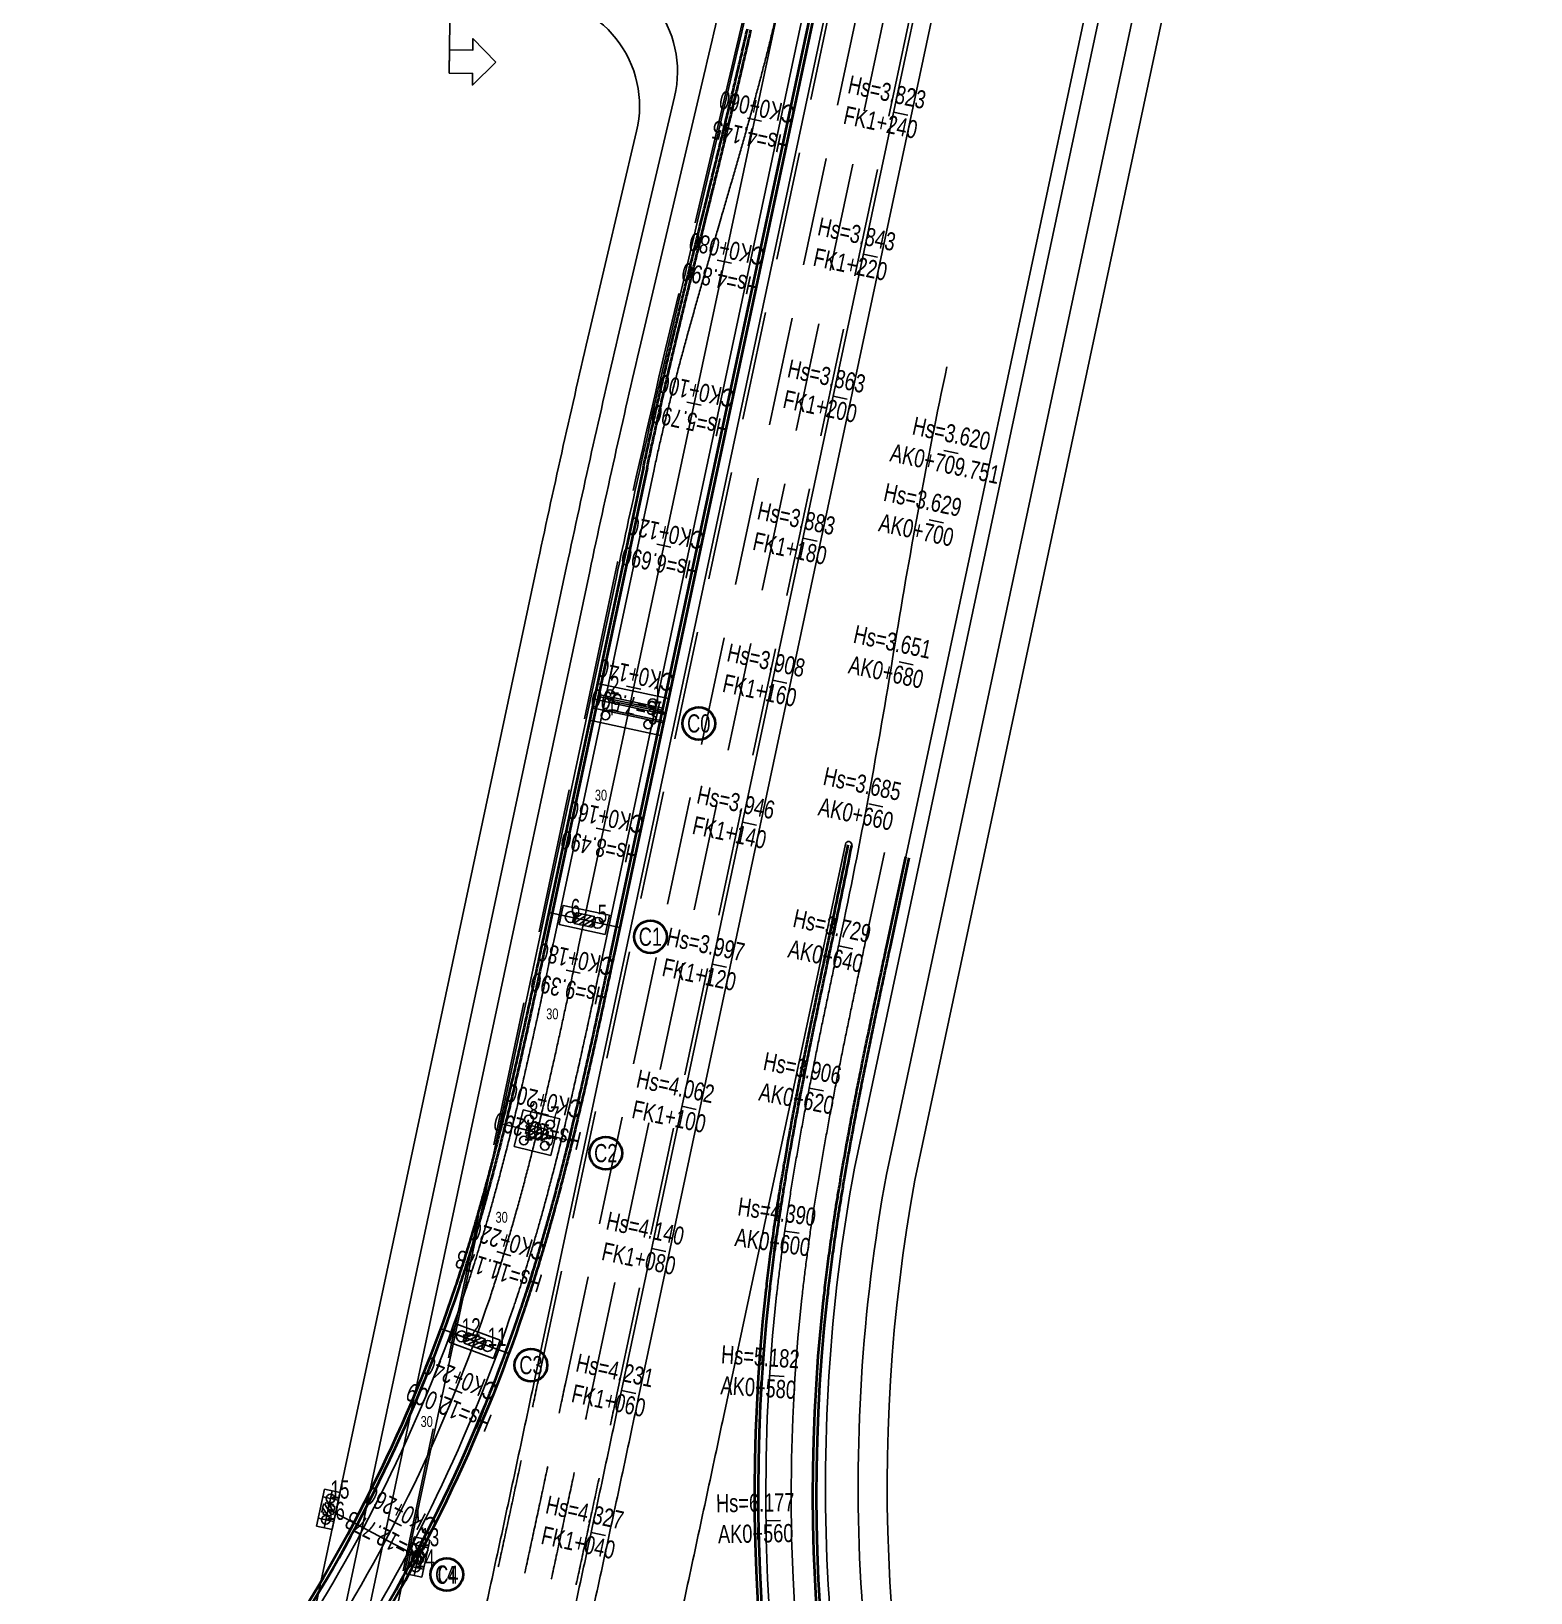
# Model space of a CAD drawing. Extents: x 0 to 558779, y 0 to 2762081.
# Drawn here: x 517149.8 to 517356.3, y 2758129.3 to 2758344.4 of the extents above; entities that cross this region are included whole.
import ezdxf
from ezdxf.enums import TextEntityAlignment as Align

# ---------------------------------------------------------------- set-up
doc = ezdxf.new("R2010")
doc.units = 0
doc.header["$LTSCALE"] = 20
for name, pattern in [('CENTER', [2, 1.25, -0.25, 0.25, -0.25]), ('DASHED', [19.05, 12.7, -6.35]), ('HIDDEN', [0.375, 0.25, -0.125])]:
    doc.linetypes.add(name, pattern=pattern)
for name, color, linetype in [('B-标线', 8, 'Continuous'), ('DL-互通边线', 75, 'Continuous'), ('DL-非机动车道边线', 6, 'Continuous'), ('L-辅路绿化带', 3, 'Continuous'), ('QL-分孔线', 4, 'Continuous'), ('QL-墩号', 6, 'Continuous'), ('QL-桥墩', 191, 'Continuous'), ('QL-桥跨数值', 6, 'Continuous'), ('XW_A-20220915', 7, 'Continuous'), ('XW_C-20220918', 7, 'Continuous'), ('XW_丰海路', 7, 'Continuous'), ('分界线', 11, 'Continuous'), ('桩号-A', 7, 'Continuous'), ('桩号-丰海路', 7, 'Continuous'), ('设计高-A', 7, 'Continuous'), ('设计高-丰海路', 7, 'Continuous'), ('设计高-地面高-A', 7, 'Continuous'), ('设计高-地面高-C-20220918', 7, 'Continuous'), ('设计高-地面高-丰海路', 7, 'Continuous'), ('道路边线', 22, 'Continuous')]:
    doc.layers.add(name, color=color, linetype=linetype)
doc.layers.add('坐标标注', color=6, linetype='Continuous', plot=False)
doc.styles.add('FS', font='仿宋_GB2312.ttf', dxfattribs={"width": 0.75})
doc.styles.get("Standard").update_dxf_attribs({"font": 'fsdb_e.shx', "width": 0.7, "bigfont": 'hzdx.shx'})
pattern_1 = [(0, (0, 0), (0, 6.985), [5.08, -1.905]), (90, (0, 0), (-6.985, 4e-16), [5.08, -1.905])]
pattern_2 = [(0, (0, 2e-10), (0, 6.985), [5.08, -1.905]), (90, (0, 2e-10), (-6.985, 4e-16), [5.08, -1.905])]

# ---------------------------------------------------------------- blocks, each defined once
blk = doc.blocks.new('(10-2)10m花瓶墩双排桩4根1.2')
h = blk.add_hatch()
h.set_pattern_fill('ANGLE', color=256)
h.set_pattern_definition(pattern_1)
h.paths.add_polyline_path([(-1.5, -0.5), (-1.5, 0.5), (-1.25, 0.5), (-1.25, 0.75), (1.25, 0.75), (1.25, 0.5), (1.5, 0.5), (1.5, -0.5), (1.25, -0.5), (1.25, -0.75), (-1.25, -0.75), (-1.25, -0.5)])
h = blk.add_hatch()
h.set_pattern_fill('ANGLE', color=256)
h.set_pattern_definition(pattern_1)
h.paths.add_polyline_path([(-1.5, -0.5), (-1.5, 0.5), (-1.25, 0.5), (-1.25, 0.75), (1.25, 0.75), (1.25, 0.5), (1.5, 0.5), (1.5, -0.5), (1.25, -0.5), (1.25, -0.75), (-1.25, -0.75), (-1.25, -0.5)])
h = blk.add_hatch()
h.set_pattern_fill('ANSI31', color=3, scale=0.15)
h.paths.add_polyline_path([(-1.5, -0.5), (-1.5, 0.5), (-1.25, 0.5), (-1.25, 0.75), (1.25, 0.75), (1.25, 0.5), (1.5, 0.5), (1.5, -0.5), (1.25, -0.5), (1.25, -0.75), (-1.25, -0.75), (-1.25, -0.5)])
at = {"layer": 'QL-桥墩', "color": 1}
for p, q in [((-2.6, 2.6), (2.6, 2.6)), ((-2.6, 2.6), (-2.6, -2.6)), ((2.6, 2.6), (2.6, -2.6)), ((-2.6, -2.6), (2.6, -2.6))]:
    blk.add_line(p, q, dxfattribs=at)
at = {"layer": 'QL-桥墩', "color": 3, "linetype": 'CENTER'}
for p, q in [((0, 2.6), (0, -2.6)), ((-2.6, 0), (2.6, 0))]:
    blk.add_line(p, q, dxfattribs=at)
at = {"layer": 'QL-桥墩', "color": 1, "ltscale": 0.1}
blk.add_lwpolyline([(-1.5, -0.5), (-1.5, 0.5), (-1.25, 0.5), (-1.25, 0.75), (1.25, 0.75), (1.25, 0.5), (1.5, 0.5), (1.5, -0.5), (1.25, -0.5), (1.25, -0.75), (-1.25, -0.75), (-1.25, -0.5)], close=True, dxfattribs=at)
at = {"layer": 'QL-桥墩', "color": 3, "ltscale": 0.1}
for centre in [(-1.5, 1.5), (1.5, 1.5), (-1.5, -1.5), (1.5, -1.5)]:
    blk.add_circle(centre, 0.6, dxfattribs=at)
blk = doc.blocks.new('(10-1)10m花瓶墩单排桩2根1.5')
h = blk.add_hatch()
h.set_pattern_fill('ANGLE', color=256)
h.set_pattern_definition(pattern_2)
h.paths.add_polyline_path([(-1.5, -0.5), (-1.5, 0.5), (-1.25, 0.5), (-1.25, 0.75), (1.25, 0.75), (1.25, 0.5), (1.5, 0.5), (1.5, -0.5), (1.25, -0.5), (1.25, -0.75), (-1.25, -0.75), (-1.25, -0.5)])
h = blk.add_hatch()
h.set_pattern_fill('ANGLE', color=256)
h.set_pattern_definition(pattern_2)
h.paths.add_polyline_path([(-1.5, -0.5), (-1.5, 0.5), (-1.25, 0.5), (-1.25, 0.75), (1.25, 0.75), (1.25, 0.5), (1.5, 0.5), (1.5, -0.5), (1.25, -0.5), (1.25, -0.75), (-1.25, -0.75), (-1.25, -0.5)])
h = blk.add_hatch()
h.set_pattern_fill('ANSI31', color=3, scale=0.15)
h.paths.add_polyline_path([(-1.5, -0.5), (-1.5, 0.5), (-1.25, 0.5), (-1.25, 0.75), (1.25, 0.75), (1.25, 0.5), (1.5, 0.5), (1.5, -0.5), (1.25, -0.5), (1.25, -0.75), (-1.25, -0.75), (-1.25, -0.5)])
at = {"layer": 'QL-桥墩', "color": 1}
for p, q in [((-3.25, -1.35), (-3.25, 1.35)), ((-3.25, 1.35), (3.25, 1.35)), ((3.25, 1.35), (3.25, -1.35)), ((3.25, -1.35), (-3.25, -1.35))]:
    blk.add_line(p, q, dxfattribs=at)
at = {"layer": 'QL-桥墩', "color": 3, "linetype": 'CENTER'}
for p, q in [((3.25, 0), (-3.25, 0)), ((0, -1.35), (0, 1.35))]:
    blk.add_line(p, q, dxfattribs=at)
at = {"layer": 'QL-桥墩', "color": 1}
blk.add_lwpolyline([(-1.5, -0.5), (-1.5, 0.5), (-1.25, 0.5), (-1.25, 0.75), (1.25, 0.75), (1.25, 0.5), (1.5, 0.5), (1.5, -0.5), (1.25, -0.5), (1.25, -0.75), (-1.25, -0.75), (-1.25, -0.5)], close=True, dxfattribs=at)
at = {"layer": 'QL-桥墩', "color": 3}
for centre in [(-1.9, 0), (1.9, 0)]:
    blk.add_circle(centre, 0.75, dxfattribs=at)
blk = doc.blocks.new('(M2)单个柱式门架墩，2根桩1.2')
h = blk.add_hatch()
h.set_pattern_fill('ANSI31', color=3, scale=0.15)
h.set_pattern_definition([(45, (-0.45, 2e-10), (-0.33676, 0.33676), [])])
h.paths.add_polyline_path([(-0.8, -0.55), (-0.8, 0.55), (-0.55, 0.55), (-0.55, 0.8), (0.55, 0.8), (0.55, 0.55), (0.8, 0.55), (0.8, -0.55), (0.55, -0.55), (0.55, -0.8), (-0.55, -0.8), (-0.55, -0.55)])
at = {"layer": 'QL-桥墩', "color": 1}
for p, q in [((-2.6, 1.1), (-2.6, -1.1)), ((-2.6, 1.1), (2.6, 1.1)), ((2.6, 1.1), (2.6, -1.1)), ((-2.6, -1.1), (2.6, -1.1))]:
    blk.add_line(p, q, dxfattribs=at)
at = {"layer": 'QL-桥墩', "color": 3, "linetype": 'CENTER'}
for p, q in [((-2.6, 0), (2.6, 0)), ((-1.5, 1.1), (-1.5, -1.1)), ((1.5, 1.1), (1.5, -1.1))]:
    blk.add_line(p, q, dxfattribs=at)
at = {"layer": 'QL-桥墩', "color": 1, "ltscale": 0.1}
blk.add_lwpolyline([(-0.8, -0.55), (-0.8, 0.55), (-0.55, 0.55), (-0.55, 0.8), (0.55, 0.8), (0.55, 0.55), (0.8, 0.55), (0.8, -0.55), (0.55, -0.55), (0.55, -0.8), (-0.55, -0.8), (-0.55, -0.55)], close=True, dxfattribs=at)
at = {"layer": 'QL-桥墩', "color": 3}
for centre in [(-1.5, 0), (1.5, 0)]:
    blk.add_circle(centre, 0.6, dxfattribs=at)
blk = doc.blocks.new('10米薄壁台')
at = {"layer": 'QL-桥墩', "color": 1}
for p, q in [((-2.25, 5), (-2.25, -5)), ((-2.25, 5), (2.95, 5)), ((2.95, 5), (2.95, -5)), ((-2.25, -5), (2.95, -5))]:
    blk.add_line(p, q, dxfattribs=at)
at = {"layer": 'QL-桥墩', "color": 3}
for p, q in [((-2.25, 4.5), (-0.5, 4.5)), ((-0.8, 4.5), (-0.8, -4.5)), ((-0.5, 4.5), (-0.5, -4.5)), ((0, 5), (0, -5)), ((1.2, 5), (1.2, -5)), ((-2.25, -4.5), (-0.5, -4.5))]:
    blk.add_line(p, q, dxfattribs=at)
at = {"layer": 'QL-桥墩'}
blk.add_line((-0.5, 5), (1.2, 5), dxfattribs=at)
at = {"layer": 'QL-桥墩', "color": 3, "linetype": 'DASHED', "ltscale": 0.03}
for p, q in [((-0.25, 5), (-0.25, -5)), ((0.95, 5), (0.95, -5))]:
    blk.add_line(p, q, dxfattribs=at)
at = {"layer": 'QL-桥墩', "color": 3}
for centre in [(-1.15, 3), (1.85, 3), (-1.15, -3), (1.85, -3)]:
    blk.add_circle(centre, 0.6, dxfattribs=at)

msp = doc.modelspace()

# ---------------------------------------------------------------- linework, layer by layer
at = {"layer": 'B-标线', "linetype": 'HIDDEN', "ltscale": 3}
for p, q in [((517219.692, 2758158.911), (517314.51, 2758604.616)), ((517223.36, 2758158.131), (517318.178, 2758603.835)), ((517227.027, 2758157.351), (517321.846, 2758603.055)), ((517230.451, 2758156.622), (517325.269, 2758602.327))]:
    msp.add_line(p, q, dxfattribs=at)
at = {"layer": 'B-标线', "linetype": 'Continuous', "ltscale": 4}
for p, q in [((517242.419, 2758338.281), (517233.75, 2758301.429)), ((517226.707, 2758269.985), (517189.75, 2758096.261)), ((517264.637, 2758218.8), (517267.29, 2758231.269))]:
    msp.add_line(p, q, dxfattribs=at)
at = {"layer": 'B-标线', "linetype": 'HIDDEN', "ltscale": 4}
for p, q in [((517245.826, 2758337.479), (517237.157, 2758300.628)), ((517230.131, 2758269.256), (517187.335, 2758068.088))]:
    msp.add_line(p, q, dxfattribs=at)
at = {"layer": 'B-标线', "linetype": 'Continuous', "ltscale": 4, "flags": 128}
for points in [[(517261.149, 2758370.606), (517228.594, 2758217.576, -0.0000877), (517228.015, 2758214.859, -0.000263), (517227.434, 2758212.138, -0.0004384), (517226.849, 2758209.417, -0.0006138), (517226.257, 2758206.694, -0.0007891), (517225.657, 2758203.97, -0.0009645), (517225.048, 2758201.246, -0.0011399), (517224.426, 2758198.523, -0.0013152), (517223.79, 2758195.8, -0.0014906), (517223.138, 2758193.078, -0.0015783), (517222.503, 2758190.494, -0.0015783), (517221.908, 2758188.139, -0.0015783), (517221.343, 2758185.96, -0.0015783), (517220.801, 2758183.924, -0.0015783), (517220.278, 2758182.007, -0.0015783), (517219.77, 2758180.191, -0.0015783), (517219.275, 2758178.461, -0.0015783), (517218.789, 2758176.808, -0.0015783), (517218.313, 2758175.221, -0.0015783), (517217.844, 2758173.694, -0.0015783), (517217.382, 2758172.221, -0.0015783), (517216.924, 2758170.797, -0.0015783), (517216.472, 2758169.418, -0.0007891), (517216.248, 2758168.744, -0.1266665), (517155.614, 2758075.229, -0.0007891)], [(517252.244, 2758345.919, -0.001713), (517251.775, 2758343.974, -0.00159), (517251.293, 2758342.032, -0.0014671), (517250.8, 2758340.092, -0.0013442), (517250.295, 2758338.154, -0.0012214), (517249.78, 2758336.219, -0.0010987), (517249.256, 2758334.286, -0.0009762), (517248.724, 2758332.354, -0.0008538), (517248.184, 2758330.424, -0.0007315), (517247.639, 2758328.496, -0.0006094), (517247.088, 2758326.568, -0.0004873), (517246.533, 2758324.642, -0.0003654), (517245.974, 2758322.716, -0.0002436), (517245.413, 2758320.79, -0.0001218), (517244.851, 2758318.865), (517244.288, 2758316.94, 0.0001218), (517243.726, 2758315.015, 0.0002436), (517243.165, 2758313.089, 0.0003654), (517242.606, 2758311.164, 0.0004873), (517242.051, 2758309.237, 0.0006094), (517241.5, 2758307.309, 0.0007315), (517240.954, 2758305.381, 0.0008538), (517240.415, 2758303.451, 0.0009762), (517239.883, 2758301.519, 0.0010987), (517239.359, 2758299.586, 0.0012214), (517238.844, 2758297.651, 0.0013442), (517238.339, 2758295.713, 0.0014671), (517237.845, 2758293.774, 0.00159), (517237.363, 2758291.831, 0.001713), (517236.894, 2758289.886, 0.001836), (517236.439, 2758287.938, 0.0019589), (517235.999, 2758285.987, 0.0020816), (517235.575, 2758284.033)], [(517235.575, 2758284.033), (517221.747, 2758219.033, -0.0000877), (517221.169, 2758216.317, -0.000263), (517220.589, 2758213.604, -0.0004384), (517220.007, 2758210.895, -0.0006138), (517219.419, 2758208.188, -0.0007891), (517218.824, 2758205.486, -0.0009645), (517218.22, 2758202.789, -0.0011399), (517217.605, 2758200.096, -0.0013152), (517216.978, 2758197.409, -0.0014906), (517216.336, 2758194.728, -0.0015783), (517215.711, 2758192.187, -0.0015783), (517215.127, 2758189.875, -0.0015783), (517214.573, 2758187.739, -0.0015783), (517214.042, 2758185.746, -0.0015783), (517213.531, 2758183.872, -0.0015783), (517213.035, 2758182.098, -0.0015783), (517212.551, 2758180.411, -0.0015783), (517212.079, 2758178.799, -0.0015783), (517211.615, 2758177.255, -0.0015783), (517211.159, 2758175.77, -0.0015783), (517210.71, 2758174.34, -0.0015783), (517210.266, 2758172.958, -0.0015783), (517209.828, 2758171.621, -0.0007891), (517209.61, 2758170.968, -0.1266665), (517150.875, 2758080.382, -0.0007891)], [(517255.928, 2758169.943, -0.0003261), (517255.964, 2758170.262, -0.0021529), (517256.215, 2758172.434, -0.0020724), (517256.487, 2758174.624, -0.0019724), (517256.778, 2758176.813, -0.0018724), (517257.085, 2758179.002, -0.0017724), (517257.408, 2758181.189, -0.0016724), (517257.747, 2758183.376, -0.0015724), (517258.1, 2758185.562, -0.0014724), (517258.466, 2758187.746, -0.0013724), (517258.846, 2758189.931, -0.0012724), (517259.237, 2758192.114, -0.0011724), (517259.639, 2758194.297, -0.0010724), (517260.051, 2758196.48, -0.0009724), (517260.472, 2758198.662, -0.0008724), (517260.902, 2758200.844, -0.0007724), (517261.339, 2758203.026, -0.0006724), (517261.782, 2758205.208, -0.0005724), (517262.231, 2758207.39, -0.0004724), (517262.686, 2758209.573, -0.0003724), (517263.144, 2758211.756, -0.0002724), (517263.605, 2758213.94, -0.0001724), (517264.068, 2758216.125, -0.0000724), (517264.533, 2758218.311), (517264.637, 2758218.8)]]:
    msp.add_lwpolyline(points, format="xyb", dxfattribs=at)
at = {"layer": 'B-标线', "linetype": 'HIDDEN', "ltscale": 3, "flags": 128}
for points in [[(517209.217, 2758110.899, 0.000636), (517210.129, 2758114.903, 0.000759), (517211.346, 2758120.319, 0.000659), (517212.55, 2758125.742, 0.000559), (517213.741, 2758131.173, 0.000459), (517214.922, 2758136.611, 0.000359), (517216.095, 2758142.055, 0.000259), (517217.262, 2758147.506, 0.000159), (517218.425, 2758152.961, 0.000059), (517219.588, 2758158.422), (517219.692, 2758158.911)], [(517212.872, 2758110.062, 0.000636), (517213.786, 2758114.075, 0.000759), (517215.006, 2758119.502, 0.000659), (517216.212, 2758124.935, 0.000559), (517217.405, 2758130.374, 0.000459), (517218.587, 2758135.819, 0.000359), (517219.761, 2758141.268, 0.000259), (517220.929, 2758146.722, 0.000159), (517222.093, 2758152.18, 0.000059), (517223.255, 2758157.642), (517223.36, 2758158.131)], [(517216.528, 2758109.224, 0.000636), (517217.444, 2758113.247, 0.000759), (517218.666, 2758118.685, 0.000659), (517219.874, 2758124.128, 0.000559), (517221.068, 2758129.575, 0.000459), (517222.252, 2758135.026, 0.000359), (517223.427, 2758140.481, 0.000259), (517224.596, 2758145.939, 0.000159), (517225.761, 2758151.399, 0.000059), (517226.923, 2758156.862), (517227.027, 2758157.351)], [(517219.939, 2758108.443, 0.000636), (517220.857, 2758112.474, 0.000759), (517222.082, 2758117.922, 0.000659), (517223.292, 2758123.374, 0.000559), (517224.488, 2758128.829, 0.000459), (517225.673, 2758134.287, 0.000359), (517226.849, 2758139.746, 0.000259), (517228.019, 2758145.208, 0.000159), (517229.184, 2758150.67, 0.000059), (517230.347, 2758156.133), (517230.451, 2758156.622)]]:
    msp.add_lwpolyline(points, format="xyb", dxfattribs=at)
at = {"layer": 'B-标线', "linetype": 'Continuous', "ltscale": 4}
for centre, radius, start, end in [((515785.927, 2758680.911), 1496.25, 346.762245, 347.990058), ((518697.543, 2757957.082), 1503.75, 166.762245, 167.990058), ((517500.949, 2758142.977), 246.5, 173.71964, 253.57776)]:
    msp.add_arc(centre, radius, start, end, dxfattribs=at)
at = {"layer": 'B-标线', "linetype": 'HIDDEN', "ltscale": 4}
for centre, radius, start, end in [((515785.927, 2758680.911), 1499.75, 346.762245, 347.990058), ((518697.543, 2757957.082), 1500.25, 166.762245, 167.990058)]:
    msp.add_arc(centre, radius, start, end, dxfattribs=at)
at = {"layer": 'DL-互通边线', "lineweight": 35, "flags": 128}
for points in [[(517262.127, 2758370.398), (517229.572, 2758217.368, -0.0000877), (517228.993, 2758214.65, -0.000263), (517228.412, 2758211.929, -0.0004384), (517227.826, 2758209.206, -0.0006138), (517227.234, 2758206.48, -0.0007891), (517226.634, 2758203.754, -0.0009645), (517226.023, 2758201.026, -0.0011399), (517225.4, 2758198.298, -0.0013152), (517224.763, 2758195.57, -0.0014906), (517224.11, 2758192.842, -0.0015783), (517223.473, 2758190.253, -0.0015783), (517222.877, 2758187.891, -0.0015783), (517222.31, 2758185.706, -0.0015783), (517221.767, 2758183.664, -0.0015783), (517221.242, 2758181.741, -0.0015783), (517220.732, 2758179.919, -0.0015783), (517220.235, 2758178.183, -0.0015783), (517219.748, 2758176.523, -0.0015783), (517219.27, 2758174.93, -0.0015783), (517218.799, 2758173.397, -0.0015783), (517218.335, 2758171.919, -0.0015783), (517217.876, 2758170.489, -0.0015783), (517217.421, 2758169.104, -0.0007891), (517217.196, 2758168.427, -0.1266665), (517156.291, 2758074.493, -0.0007891)], [(517262.616, 2758370.294), (517230.061, 2758217.264, -0.0000877), (517229.482, 2758214.546, -0.000263), (517228.901, 2758211.824, -0.0004384), (517228.315, 2758209.1, -0.0006138), (517227.723, 2758206.374, -0.0007891), (517227.122, 2758203.645, -0.0009645), (517226.511, 2758200.916, -0.0011399), (517225.887, 2758198.186, -0.0013152), (517225.25, 2758195.455, -0.0014906), (517224.596, 2758192.725, -0.0015783), (517223.959, 2758190.132, -0.0015783), (517223.361, 2758187.767, -0.0015783), (517222.794, 2758185.579, -0.0015783), (517222.25, 2758183.534, -0.0015783), (517221.724, 2758181.608, -0.0015783), (517221.213, 2758179.782, -0.0015783), (517220.715, 2758178.044, -0.0015783), (517220.227, 2758176.381, -0.0015783), (517219.748, 2758174.785, -0.0015783), (517219.277, 2758173.249, -0.0015783), (517218.811, 2758171.767, -0.0015783), (517218.351, 2758170.334, -0.0015783), (517217.896, 2758168.946, -0.0007891), (517217.67, 2758168.268, -0.1266665), (517156.629, 2758074.125, -0.0007891)], [(517234.108, 2758284.345, -0.0008921), (517234.528, 2758286.302, -0.0008396), (517234.954, 2758288.258, -0.0007871), (517235.388, 2758290.212, -0.0007346), (517235.827, 2758292.165, -0.0006821), (517236.271, 2758294.116, -0.0006296), (517236.721, 2758296.067, -0.000577), (517237.176, 2758298.016, -0.0005245), (517237.634, 2758299.964, -0.000472), (517238.097, 2758301.912, -0.0004196), (517238.563, 2758303.858, -0.0003671), (517239.032, 2758305.804, -0.0003146), (517239.504, 2758307.749, -0.0002622), (517239.978, 2758309.693, -0.0002097), (517240.454, 2758311.637, -0.0001573), (517240.931, 2758313.581, -0.0001049), (517241.409, 2758315.524, -0.0000524), (517241.888, 2758317.467), (517242.367, 2758319.41, 0.0000524), (517242.846, 2758321.353, 0.0001049), (517243.324, 2758323.295, 0.0001573), (517243.801, 2758325.238, 0.0002097), (517244.277, 2758327.182, 0.0002622), (517244.751, 2758329.125, 0.0003146), (517245.222, 2758331.069, 0.0003671), (517245.691, 2758333.013, 0.0004196), (517246.157, 2758334.958, 0.000472), (517246.619, 2758336.903, 0.0005245), (517247.077, 2758338.85, 0.000577), (517247.531, 2758340.797, 0.0006296), (517247.98, 2758342.744, 0.0006821), (517248.424, 2758344.693, 0.0007346)], [(517234.597, 2758284.241, -0.0008921), (517235.016, 2758286.196, -0.0008396), (517235.443, 2758288.15, -0.0007871), (517235.876, 2758290.103, -0.0007346), (517236.314, 2758292.054, -0.0006821), (517236.759, 2758294.005, -0.0006296), (517237.208, 2758295.954, -0.000577), (517237.662, 2758297.902, -0.0005245), (517238.121, 2758299.849, -0.000472), (517238.583, 2758301.796, -0.0004196), (517239.049, 2758303.741, -0.0003671), (517239.518, 2758305.686, -0.0003146), (517239.99, 2758307.631, -0.0002622), (517240.464, 2758309.575, -0.0002097), (517240.939, 2758311.518, -0.0001573), (517241.417, 2758313.461, -0.0001049), (517241.895, 2758315.404, -0.0000524), (517242.374, 2758317.347), (517242.853, 2758319.29, 0.0000524), (517243.331, 2758321.233, 0.0001049), (517243.81, 2758323.176, 0.0001573), (517244.287, 2758325.119, 0.0002097), (517244.763, 2758327.063, 0.0002622), (517245.236, 2758329.007, 0.0003146), (517245.708, 2758330.951, 0.0003671), (517246.177, 2758332.896, 0.0004196), (517246.643, 2758334.842, 0.000472), (517247.105, 2758336.788, 0.0005245), (517247.564, 2758338.735, 0.000577), (517248.018, 2758340.684, 0.0006296), (517248.467, 2758342.633, 0.0006821), (517248.912, 2758344.583, 0.0007346)], [(517234.108, 2758284.345), (517220.28, 2758219.345, -0.0000877), (517219.702, 2758216.63, -0.000263), (517219.123, 2758213.918, -0.0004384), (517218.54, 2758211.211, -0.0006138), (517217.953, 2758208.509, -0.0007891), (517217.359, 2758205.811, -0.0009645), (517216.757, 2758203.12, -0.0011399), (517216.143, 2758200.434, -0.0013152), (517215.518, 2758197.754, -0.0014906), (517214.878, 2758195.082, -0.0015783), (517214.255, 2758192.55, -0.0015783), (517213.673, 2758190.247, -0.0015783), (517213.122, 2758188.12, -0.0015783), (517212.594, 2758186.136, -0.0015783), (517212.085, 2758184.271, -0.0015783), (517211.591, 2758182.506, -0.0015783), (517211.111, 2758180.828, -0.0015783), (517210.641, 2758179.226, -0.0015783), (517210.18, 2758177.691, -0.0015783), (517209.727, 2758176.215, -0.0015783), (517209.28, 2758174.794, -0.0015783), (517208.839, 2758173.421, -0.0015783), (517208.404, 2758172.093, -0.0007891), (517208.188, 2758171.444, -0.1266665), (517149.86, 2758081.486, -0.0007891)], [(517234.597, 2758284.241), (517220.769, 2758219.241, -0.0000877), (517220.191, 2758216.525, -0.000263), (517219.611, 2758213.814, -0.0004384), (517219.029, 2758211.106, -0.0006138), (517218.442, 2758208.402, -0.0007891), (517217.847, 2758205.703, -0.0009645), (517217.244, 2758203.009, -0.0011399), (517216.631, 2758200.321, -0.0013152), (517216.004, 2758197.639, -0.0014906), (517215.364, 2758194.964, -0.0015783), (517214.741, 2758192.429, -0.0015783), (517214.158, 2758190.123, -0.0015783), (517213.605, 2758187.993, -0.0015783), (517213.077, 2758186.006, -0.0015783), (517212.567, 2758184.138, -0.0015783), (517212.073, 2758182.37, -0.0015783), (517211.591, 2758180.689, -0.0015783), (517211.12, 2758179.084, -0.0015783), (517210.658, 2758177.545, -0.0015783), (517210.204, 2758176.067, -0.0015783), (517209.757, 2758174.642, -0.0015783), (517209.315, 2758173.266, -0.0015783), (517208.878, 2758171.935, -0.0007891), (517208.662, 2758171.285, -0.1266665), (517150.198, 2758081.118, -0.0007891)], [(517347.915, 2757953.576, -0.2555592), (517258.91, 2758169.614, -0.0006944), (517258.986, 2758170.292, -0.0013889), (517259.146, 2758171.675, -0.0013889), (517259.319, 2758173.102, -0.0013889), (517259.506, 2758174.576, -0.0013889), (517259.708, 2758176.101, -0.0013889), (517259.927, 2758177.685, -0.0013889), (517260.165, 2758179.333, -0.0013889), (517260.422, 2758181.055, -0.0013889), (517260.703, 2758182.861, -0.0013889), (517261.009, 2758184.766, -0.0013889), (517261.346, 2758186.786, -0.0013889), (517261.719, 2758188.946, -0.0013889), (517262.135, 2758191.281, -0.0013889), (517262.605, 2758193.841, -0.0013117), (517263.116, 2758196.536, -0.0011574), (517263.641, 2758199.233, -0.0010031), (517264.179, 2758201.932, -0.0008488), (517264.727, 2758204.633, -0.0006944), (517265.284, 2758207.336, -0.0005401), (517265.849, 2758210.041, -0.0003858), (517266.419, 2758212.749, -0.0002315), (517266.994, 2758215.461, -0.0000772), (517267.572, 2758218.176), (517270.224, 2758230.645)], [(517348.229, 2757953.965, -0.2555592), (517259.407, 2758169.56, -0.0006944), (517259.483, 2758170.235, -0.0013889), (517259.642, 2758171.617, -0.0013889), (517259.815, 2758173.041, -0.0013889), (517260.002, 2758174.511, -0.0013889), (517260.204, 2758176.034, -0.0013889), (517260.422, 2758177.615, -0.0013889), (517260.659, 2758179.261, -0.0013889), (517260.916, 2758180.98, -0.0013889), (517261.197, 2758182.783, -0.0013889), (517261.503, 2758184.685, -0.0013889), (517261.839, 2758186.702, -0.0013889), (517262.211, 2758188.86, -0.0013889), (517262.627, 2758191.192, -0.0013889), (517263.097, 2758193.749, -0.0013117), (517263.607, 2758196.442, -0.0011574), (517264.132, 2758199.137, -0.0010031), (517264.669, 2758201.833, -0.0008488), (517265.217, 2758204.532, -0.0006944), (517265.774, 2758207.234, -0.0005401), (517266.338, 2758209.938, -0.0003858), (517266.909, 2758212.646, -0.0002315), (517267.483, 2758215.357, -0.0000772), (517268.061, 2758218.072), (517270.713, 2758230.541)], [(517335.354, 2757953.688, -0.2451614), (517250.958, 2758170.49, -0.0006944), (517251.036, 2758171.189, -0.0013889), (517251.201, 2758172.617, -0.0013889), (517251.38, 2758174.088, -0.0013889), (517251.573, 2758175.606, -0.0013889), (517251.781, 2758177.175, -0.0013889), (517252.006, 2758178.803, -0.0013889), (517252.249, 2758180.495, -0.0013889), (517252.514, 2758182.261, -0.0013889), (517252.801, 2758184.111, -0.0013889), (517253.115, 2758186.059, -0.0013889), (517253.459, 2758188.123, -0.0013889), (517253.839, 2758190.328, -0.0013889), (517254.263, 2758192.706, -0.0013889), (517254.741, 2758195.31, -0.0013117), (517255.26, 2758198.046, -0.0011574), (517255.792, 2758200.78, -0.0010031), (517256.336, 2758203.51, -0.0008488), (517256.889, 2758206.237, -0.0006944), (517257.451, 2758208.962, -0.0005401), (517258.019, 2758211.684, -0.0003858), (517258.593, 2758214.405, -0.0002315), (517259.169, 2758217.123, -0.0000772), (517259.747, 2758219.841)], [(517335.69, 2757954.057, -0.245172), (517251.455, 2758170.435, -0.0006944), (517251.533, 2758171.133, -0.0013889), (517251.698, 2758172.558, -0.0013889), (517251.876, 2758174.026, -0.0013889), (517252.068, 2758175.541, -0.0013889), (517252.276, 2758177.108, -0.0013889), (517252.501, 2758178.733, -0.0013889), (517252.744, 2758180.422, -0.0013889), (517253.008, 2758182.185, -0.0013889), (517253.295, 2758184.033, -0.0013889), (517253.608, 2758185.978, -0.0013889), (517253.952, 2758188.04, -0.0013889), (517254.331, 2758190.241, -0.0013889), (517254.755, 2758192.617, -0.0013889), (517255.233, 2758195.218, -0.0013117), (517255.751, 2758197.952, -0.0011574), (517256.283, 2758200.683, -0.0010031), (517256.826, 2758203.411, -0.0008488), (517257.379, 2758206.137, -0.0006944), (517257.941, 2758208.86, -0.0005401), (517258.509, 2758211.582, -0.0003858), (517259.082, 2758214.301, -0.0002315), (517259.658, 2758217.02, -0.0000772), (517260.236, 2758219.737)]]:
    msp.add_lwpolyline(points, format="xyb", dxfattribs=at)
at = {"layer": 'DL-互通边线', "lineweight": 35}
for radius, end in [(798.5, 348.904815), (799, 348.904243)]:
    msp.add_arc((516478.725, 2758385.994), radius, 347.990058, end, dxfattribs=at)
at = {"layer": 'DL-非机动车道边线'}
msp.add_line((517308.832, 2758380.888), (517267.569, 2758186.926), dxfattribs=at)
msp.add_lwpolyline([(517238.394, 2758335.362), (517230.586, 2758302.174, 0.0053574), (517223.529, 2758270.661), (517187.927, 2758103.311)], format="xyb", dxfattribs=at)
for centre, radius, start, end in [((517223.792, 2758338.797), 15, 346.76225, 89.47442), ((517501.17, 2758144.07), 237.5, 169.60426, 196.89411)]:
    msp.add_arc(centre, radius, start, end, dxfattribs=at)
at = {"layer": 'L-辅路绿化带'}
for p, q in [((517230.94, 2758156.518), (517325.758, 2758602.223)), ((517219.203, 2758159.015), (517303.643, 2758555.936)), ((517233.385, 2758155.998), (517291.307, 2758428.267)), ((517270.224, 2758230.645), (517302.477, 2758382.252)), ((517263.154, 2758187.8), (517304.433, 2758381.836)), ((517246.069, 2758337.422), (517237.4, 2758300.571)), ((517230.375, 2758269.204), (517187.579, 2758068.036)), ((517245.123, 2758153.501), (517261.91, 2758232.414))]:
    msp.add_line(p, q, dxfattribs=at)
at = {"layer": 'L-辅路绿化带', "flags": 128}
for points in [[(517208.73, 2758111.011, 0.000636), (517209.641, 2758115.014, 0.000759), (517210.859, 2758120.428, 0.000659), (517212.061, 2758125.85, 0.000559), (517213.252, 2758131.28, 0.000459), (517214.433, 2758136.717, 0.000359), (517215.606, 2758142.16, 0.000259), (517216.773, 2758147.61, 0.000159), (517217.936, 2758153.065, 0.000059), (517219.098, 2758158.526), (517219.203, 2758159.015)], [(517220.427, 2758108.331, 0.000636), (517221.345, 2758112.364, 0.000759), (517222.57, 2758117.813, 0.000659), (517223.78, 2758123.266, 0.000559), (517224.976, 2758128.723, 0.000459), (517226.162, 2758134.181, 0.000359), (517227.338, 2758139.641, 0.000259), (517228.508, 2758145.103, 0.000159), (517229.673, 2758150.566, 0.000059), (517230.836, 2758156.029), (517230.94, 2758156.518)], [(517210.458, 2758058.516, 0.0001611), (517210.594, 2758059.002, 0.0012624), (517211.677, 2758062.907, 0.001659), (517213.143, 2758068.315, 0.001559), (517214.573, 2758073.73, 0.001459), (517215.971, 2758079.153, 0.001359), (517217.337, 2758084.583, 0.001259), (517218.675, 2758090.019, 0.001159), (517219.987, 2758095.461, 0.001059), (517221.274, 2758100.907, 0.000959), (517222.539, 2758106.358, 0.000859), (517223.783, 2758111.812, 0.000759), (517225.01, 2758117.269, 0.000659), (517226.221, 2758122.728, 0.000559), (517227.419, 2758128.19, 0.000459), (517228.605, 2758133.653, 0.000359), (517229.783, 2758139.117, 0.000259), (517230.953, 2758144.581, 0.000159), (517232.118, 2758150.045, 0.000059), (517233.281, 2758155.509), (517233.385, 2758155.998)], [(517235.679, 2758110.011, 0.0006416), (517236.722, 2758114.654, 0.000659), (517237.94, 2758120.145, 0.000559), (517239.143, 2758125.632, 0.000459), (517240.334, 2758131.117, 0.000359), (517241.515, 2758136.598, 0.000259), (517242.688, 2758142.074, 0.000159), (517243.855, 2758147.546, 0.000059), (517245.019, 2758153.013), (517245.123, 2758153.501)]]:
    msp.add_lwpolyline(points, format="xyb", dxfattribs=at)
at = {"layer": 'L-辅路绿化带'}
for centre, radius, start, end in [((515785.927, 2758680.911), 1500, 346.762245, 347.990058), ((518697.543, 2757957.082), 1500, 166.762245, 167.990058), ((517262.35, 2758232.32), 0.449, 347.99006, 167.99006), ((517501.17, 2758144.07), 242, 169.58918, 196.89411)]:
    msp.add_arc(centre, radius, start, end, dxfattribs=at)
at = {"layer": 'QL-分孔线', "color": 1}
for p, q in [((517227.303, 2758252.361), (517237.084, 2758250.28)), ((517190.693, 2758140.809), (517203.059, 2758134.245))]:
    msp.add_line(p, q, dxfattribs=at)
at = {"layer": 'QL-分孔线', "color": 3}
for p, q in [((517221.061, 2758223.017), (517230.842, 2758220.936)), ((517214.586, 2758193.886), (517224.297, 2758191.5)), ((517206.167, 2758165.685), (517215.555, 2758162.241))]:
    msp.add_line(p, q, dxfattribs=at)
at = {"layer": 'QL-墩号', "lineweight": 35}
for centre in [(517241.722, 2758249.04), (517235.064, 2758219.661), (517228.916, 2758189.859), (517218.617, 2758160.661), (517207.02, 2758131.81), (517207.02, 2758131.81)]:
    msp.add_circle(centre, 2.25, dxfattribs=at)
at = {"layer": 'XW_A-20220915', "color": 6, "flags": 128}
msp.add_lwpolyline([(517252.449, 2758170.325, -0.0003261), (517252.485, 2758170.65, -0.0021529), (517252.74, 2758172.851, -0.0020724), (517253.016, 2758175.07, -0.0019724), (517253.31, 2758177.287, -0.0018724), (517253.621, 2758179.501, -0.0017724), (517253.948, 2758181.713, -0.0016724), (517254.29, 2758183.923, -0.0015724), (517254.646, 2758186.131, -0.0014724), (517255.016, 2758188.336, -0.0013724), (517255.399, 2758190.539, -0.0012724), (517255.793, 2758192.74, -0.0011724), (517256.198, 2758194.939, -0.0010724), (517256.613, 2758197.136, -0.0009724), (517257.037, 2758199.332, -0.0008724), (517257.469, 2758201.526, -0.0007724), (517257.908, 2758203.718, -0.0006724), (517258.353, 2758205.91, -0.0005724), (517258.804, 2758208.1, -0.0004724), (517259.26, 2758210.289, -0.0003724), (517259.719, 2758212.477, -0.0002724), (517260.181, 2758214.665, -0.0001724), (517260.645, 2758216.853, -0.0000724), (517261.11, 2758219.04), (517261.214, 2758219.529)], format="xyb", dxfattribs=at)
at = {"layer": 'XW_A-20220915', "color": 2}
for centre, radius, start, end in [((518058.388, 2758131.704), 800, 167.990058, 170.855145), ((516478.725, 2758385.994), 800, 347.990058, 350.855145), ((517500.949, 2758142.977), 250, 173.71964, 253.57776)]:
    msp.add_arc(centre, radius, start, end, dxfattribs=at)
at = {"layer": 'XW_C-20220918', "color": 4}
msp.add_line((517261.887, 2758390.897), (517225.17, 2758218.305), dxfattribs=at)
at = {"layer": 'XW_C-20220918', "color": 1, "flags": 128}
msp.add_lwpolyline([(517225.17, 2758218.305), (517225.066, 2758217.816, -0.0000738), (517224.629, 2758215.764, -0.0001738), (517224.192, 2758213.713, -0.0002738), (517223.752, 2758211.662, -0.0003738), (517223.31, 2758209.611, -0.0004738), (517222.864, 2758207.561, -0.0005738), (517222.414, 2758205.513, -0.0006738), (517221.959, 2758203.465, -0.0007738), (517221.498, 2758201.419, -0.0008738), (517221.03, 2758199.374, -0.0009738), (517220.555, 2758197.331, -0.0010738), (517220.071, 2758195.29, -0.0011738), (517219.578, 2758193.251, -0.0012738), (517219.075, 2758191.214, -0.0013738), (517218.562, 2758189.181, -0.0014738), (517218.037, 2758187.15, -0.0015738), (517217.499, 2758185.122, -0.0016738), (517216.948, 2758183.098, -0.0017738), (517216.384, 2758181.078, -0.0018738), (517215.804, 2758179.062, -0.0019738), (517215.209, 2758177.051, -0.0020738), (517214.598, 2758175.044, -0.0021738), (517213.97, 2758173.043, -0.0022738), (517213.324, 2758171.047, -0.001083), (517213.02, 2758170.128, -0.0003259), (517212.929, 2758169.856)], format="xyb", dxfattribs=at)
at = {"layer": 'XW_C-20220918', "color": 2}
msp.add_arc((517004.323, 2758239.739), 220, 312.60314, 341.47917, dxfattribs=at)
at = {"layer": 'XW_丰海路', "color": 4}
msp.add_line((517230.94, 2758156.518), (517326.162, 2758604.122), dxfattribs=at)
at = {"layer": 'XW_丰海路', "color": 6, "flags": 128}
msp.add_lwpolyline([(517208.051, 2758059.192, 0.0001611), (517208.187, 2758059.676, 0.0012624), (517209.266, 2758063.57, 0.001659), (517210.728, 2758068.961, 0.001559), (517212.154, 2758074.361, 0.001459), (517213.548, 2758079.77, 0.001359), (517214.911, 2758085.187, 0.001259), (517216.246, 2758090.611, 0.001159), (517217.555, 2758096.041, 0.001059), (517218.839, 2758101.477, 0.000959), (517220.102, 2758106.918, 0.000859), (517221.345, 2758112.364, 0.000759), (517222.57, 2758117.813, 0.000659), (517223.78, 2758123.266, 0.000559), (517224.976, 2758128.723, 0.000459), (517226.162, 2758134.181, 0.000359), (517227.338, 2758139.641, 0.000259), (517228.508, 2758145.103, 0.000159), (517229.673, 2758150.566, 0.000059), (517230.836, 2758156.029), (517230.94, 2758156.518)], format="xyb", dxfattribs=at)
at = {"layer": '分界线'}
msp.add_line((517208.065, 2758393.854), (517207.366, 2758338.603), dxfattribs=at)
msp.add_lwpolyline([(517213.786, 2758340.122), (517210.545, 2758336.963), (517210.566, 2758338.563), (517207.366, 2758338.603), (517207.406, 2758341.803), (517210.606, 2758341.763), (517210.626, 2758343.363), (517213.786, 2758340.122)], dxfattribs=at)
at = {"layer": '设计高-地面高-A', "color": 7}
for p, q in [((517275.489, 2758286.631), (517277.445, 2758286.215)), ((517273.46, 2758277.093), (517275.416, 2758276.677)), ((517269.298, 2758257.531), (517271.255, 2758257.115)), ((517265.137, 2758237.969), (517267.093, 2758237.553)), ((517260.975, 2758218.407), (517262.931, 2758217.991)), ((517256.937, 2758198.819), (517258.9, 2758198.438)), ((517253.564, 2758179.107), (517255.544, 2758178.825)), ((517251.477, 2758159.222), (517253.473, 2758159.092)), ((517250.977, 2758139.233), (517252.977, 2758139.263))]:
    msp.add_line(p, q, dxfattribs=at)
at = {"layer": '设计高-地面高-C-20220918', "color": 3}
for p, q in [((517250.38, 2758332.002), (517248.424, 2758332.418)), ((517246.219, 2758312.44), (517244.262, 2758312.856)), ((517242.057, 2758292.878), (517240.101, 2758293.294)), ((517237.895, 2758273.315), (517235.939, 2758273.731)), ((517233.734, 2758253.753), (517231.778, 2758254.169)), ((517229.572, 2758234.191), (517227.616, 2758234.607)), ((517225.41, 2758214.628), (517223.454, 2758215.045)), ((517221.05, 2758195.084), (517219.105, 2758195.55)), ((517215.849, 2758175.713), (517213.936, 2758176.296)), ((517209.16, 2758156.777), (517207.307, 2758157.528)), ((517200.783, 2758138.524), (517199.005, 2758139.44))]:
    msp.add_line(p, q, dxfattribs=at)
at = {"layer": '设计高-地面高-丰海路', "color": 7}
for p, q in [((517268.536, 2758333.242), (517270.492, 2758332.826)), ((517264.374, 2758313.68), (517266.33, 2758313.264)), ((517260.213, 2758294.118), (517262.169, 2758293.702)), ((517256.051, 2758274.555), (517258.007, 2758274.139)), ((517251.889, 2758254.993), (517253.845, 2758254.577)), ((517247.728, 2758235.431), (517249.684, 2758235.015)), ((517243.566, 2758215.869), (517245.522, 2758215.453)), ((517239.404, 2758196.307), (517241.361, 2758195.89)), ((517235.243, 2758176.744), (517237.199, 2758176.328)), ((517231.081, 2758157.182), (517233.037, 2758156.766)), ((517226.904, 2758137.623), (517228.86, 2758137.202))]:
    msp.add_line(p, q, dxfattribs=at)
at = {"layer": '道路边线'}
for p, q in [((517271.493, 2758186.149), (517312.747, 2758380.068)), ((517233.17, 2758330.625), (517226.693, 2758303.09)), ((517219.616, 2758271.493), (517184.494, 2758106.395))]:
    msp.add_line(p, q, dxfattribs=at)
for centre, radius, start, end in [((517218.569, 2758334.06), 15, 346.76225, 89.62235), ((518697.543, 2757957.082), 1511, 166.762245, 167.990058), ((517501.17, 2758144.07), 233.5, 169.61803, 196.89411)]:
    msp.add_arc(centre, radius, start, end, dxfattribs=at)

# ---------------------------------------------------------------- block references
at = {"rotation": 257.9900581351724}
msp.add_blockref('10米薄壁台', (517232.194, 2758251.32), dxfattribs=at)
at = {"layer": 'QL-桥墩', "lineweight": 35}
for name, p, rotation in [('(10-1)10m花瓶墩单排桩2根1.5', (517225.951, 2758221.977), 167.9900581458602), ('(10-2)10m花瓶墩双排桩4根1.2', (517219.442, 2758192.693), 166.1960879277554), ('(10-1)10m花瓶墩单排桩2根1.5', (517210.861, 2758163.963), 159.8525812161187), ('(M2)单个柱式门架墩，2根桩1.2', (517190.693, 2758140.809), 77.79513856789099), ('(M2)单个柱式门架墩，2根桩1.2', (517203.059, 2758134.245), 77.79513856789099)]:
    msp.add_blockref(name, p, dxfattribs=dict(at, rotation=rotation))

# ---------------------------------------------------------------- texts
at = {"layer": 'QL-墩号', "lineweight": 35, "width": 0.75}
for s, p in [('C0', (517241.722, 2758249.04)), ('C1', (517235.064, 2758219.661)), ('C3', (517218.617, 2758160.661)), ('C4', (517207.02, 2758131.81))]:
    msp.add_text(s, height=2.5, dxfattribs=at).set_placement(p, align=Align.MIDDLE_CENTER)
at = {"layer": 'QL-墩号', "color": 2, "lineweight": 35, "width": 0.75}
msp.add_text('C2', height=2.5, dxfattribs=at).set_placement((517228.916, 2758189.859), align=Align.MIDDLE_CENTER)
at = {"layer": 'QL-墩号', "lineweight": 35, "style": 'FS', "width": 0.75}
msp.add_text('C4', height=2.5, dxfattribs=at).set_placement((517207.02, 2758131.81), align=Align.MIDDLE_CENTER)
at = {"layer": 'QL-桥跨数值', "lineweight": 35, "width": 0.75}
for p in [(517228.255, 2758237.964), (517221.555, 2758207.839), (517214.578, 2758179.822), (517204.257, 2758151.695)]:
    msp.add_text('30', height=1.5, dxfattribs=at).set_placement(p, align=Align.BOTTOM_CENTER)
at = {"layer": '坐标标注', "width": 0.7}
for s, p in [('2', (517229.499, 2758253.069)), ('1', (517235.368, 2758251.821)), ('4', (517228.875, 2758250.135)), ('3', (517234.743, 2758248.886)), ('6', (517224.093, 2758222.372)), ('5', (517227.81, 2758221.582)), ('8', (517218.343, 2758194.508)), ('7', (517221.256, 2758193.792)), ('10', (517217.627, 2758191.594)), ('9', (517220.54, 2758190.878)), ('12', (517209.077, 2758164.617)), ('11', (517212.645, 2758163.308)), ('15', (517191.01, 2758142.275)), ('16', (517190.376, 2758139.343)), ('13', (517203.376, 2758135.711)), ('14', (517202.742, 2758132.779))]:
    msp.add_text(s, height=2.5, dxfattribs=at).set_placement(p)
at = {"layer": '桩号-A', "color": 7, "width": 0.75}
for s, rotation, p in [('AK0+709.751', 347.99006, (517275.905, 2758286.031)), ('AK0+700', 347.99006, (517271.95, 2758276.903)), ('AK0+680', 347.99006, (517267.788, 2758257.341)), ('AK0+660', 347.99006, (517263.627, 2758237.779)), ('AK0+640', 347.99307, (517259.465, 2758218.217)), ('AK0+620', 349.01497, (517255.431, 2758198.602)), ('AK0+600', 351.87034, (517252.07, 2758178.816)), ('AK0+580', 356.27439, (517250.01, 2758158.816)), ('AK0+560', 0.85805, (517249.547, 2758138.712))]:
    msp.add_text(s, height=2.5, rotation=rotation, dxfattribs=at).set_placement(p, align=Align.TOP_CENTER)
at = {"layer": '桩号-丰海路', "color": 7, "width": 0.75}
for s, rotation, p in [('FK1+240', 347.99006, (517267.026, 2758333.052)), ('FK1+220', 347.99006, (517262.864, 2758313.49)), ('FK1+200', 347.99006, (517258.702, 2758293.928)), ('FK1+180', 347.99006, (517254.541, 2758274.366)), ('FK1+160', 347.99006, (517250.379, 2758254.803)), ('FK1+140', 347.99006, (517246.218, 2758235.241)), ('FK1+120', 347.99006, (517242.056, 2758215.679)), ('FK1+100', 347.99006, (517237.894, 2758196.117)), ('FK1+080', 347.99006, (517233.733, 2758176.554)), ('FK1+060', 347.99006, (517229.571, 2758156.992)), ('FK1+040', 347.85294, (517225.394, 2758137.437))]:
    msp.add_text(s, height=2.5, rotation=rotation, dxfattribs=at).set_placement(p, align=Align.TOP_CENTER)
at = {"layer": '设计高-A', "color": 7, "width": 0.75}
for s, rotation, p in [('Hs=3.620', 347.99006, (517276.113, 2758287.009)), ('Hs=3.629', 347.99006, (517272.158, 2758277.882)), ('Hs=3.651', 347.99006, (517267.996, 2758258.319)), ('Hs=3.685', 347.99006, (517263.835, 2758238.757)), ('Hs=3.729', 347.99307, (517259.673, 2758219.195)), ('Hs=3.906', 349.01497, (517255.621, 2758199.584)), ('Hs=4.390', 351.87034, (517252.212, 2758179.806)), ('Hs=5.182', 356.27439, (517250.075, 2758159.814)), ('Hs=6.177', 0.85805, (517249.532, 2758139.712))]:
    msp.add_text(s, height=2.5, rotation=rotation, dxfattribs=at).set_placement(p, align=Align.BOTTOM_CENTER)
at = {"layer": '设计高-丰海路', "color": 7, "width": 0.75}
for s, rotation, p in [('Hs=3.823', 347.99006, (517267.234, 2758334.03)), ('Hs=3.843', 347.99006, (517263.072, 2758314.468)), ('Hs=3.863', 347.99006, (517258.911, 2758294.906)), ('Hs=3.883', 347.99006, (517254.749, 2758275.344)), ('Hs=3.908', 347.99006, (517250.587, 2758255.781)), ('Hs=3.946', 347.99006, (517246.426, 2758236.219)), ('Hs=3.997', 347.99006, (517242.264, 2758216.657)), ('Hs=4.062', 347.99006, (517238.102, 2758197.095)), ('Hs=4.140', 347.99006, (517233.941, 2758177.532)), ('Hs=4.231', 347.99006, (517229.779, 2758157.97)), ('Hs=4.327', 347.85294, (517225.604, 2758138.414))]:
    msp.add_text(s, height=2.5, rotation=rotation, dxfattribs=at).set_placement(p, align=Align.BOTTOM_CENTER)
at = {"layer": '设计高-地面高-C-20220918', "color": 3, "width": 0.75}
for s, rotation, p in [('CK0+060', 167.99006, (517249.506, 2758332.699)), ('CK0+080', 167.99006, (517245.345, 2758313.137)), ('CK0+100', 167.99006, (517241.183, 2758293.575)), ('CK0+120', 167.99006, (517237.021, 2758274.012)), ('CK0+140', 167.99006, (517232.86, 2758254.45)), ('CK0+160', 167.99006, (517228.698, 2758234.888)), ('CK0+180', 167.95732, (517224.536, 2758215.326)), ('CK0+200', 166.54621, (517220.194, 2758195.803)), ('CK0+220', 163.05162, (517215.039, 2758176.482)), ('CK0+240', 157.9514, (517208.421, 2758157.616)), ('CK0+260', 152.74269, (517200.123, 2758139.426))]:
    msp.add_text(s, height=2.5, rotation=rotation, dxfattribs=at).set_placement(p, align=Align.TOP_CENTER)
for s, rotation, p in [('Hs=4.145', 167.99006, (517249.298, 2758331.721)), ('Hs=4.890', 167.99006, (517245.137, 2758312.159)), ('Hs=5.790', 167.99006, (517240.975, 2758292.597)), ('Hs=6.690', 167.99006, (517236.813, 2758273.034)), ('Hs=7.590', 167.99006, (517232.652, 2758253.472)), ('Hs=8.490', 167.99006, (517228.49, 2758233.91)), ('Hs=9.390', 167.95732, (517224.327, 2758214.348)), ('Hs=10.290', 166.54621, (517219.961, 2758194.831)), ('Hs=11.178', 163.05162, (517214.747, 2758175.526)), ('Hs=12.009', 157.9514, (517208.046, 2758156.689)), ('Hs=12.778', 152.74269, (517199.665, 2758138.537))]:
    msp.add_text(s, height=2.5, rotation=rotation, dxfattribs=at).set_placement(p, align=Align.BOTTOM_CENTER)

doc.saveas('drawing.dxf')
